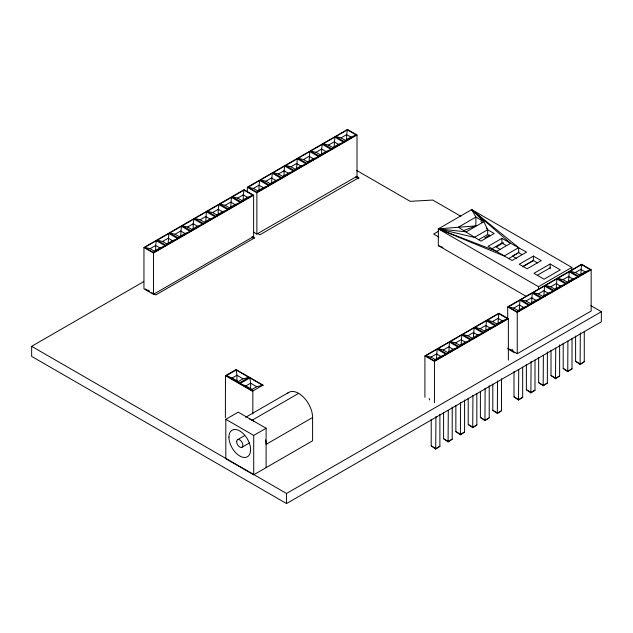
<?xml version="1.0" encoding="UTF-8"?>
<svg xmlns="http://www.w3.org/2000/svg" width="633" height="633" viewBox="0 0 633 633"><rect width="100%" height="100%" fill="white"/><g stroke="black" fill="none" stroke-linecap="round" stroke-linejoin="round"><path stroke-width="0.95" d="M537.33 262.869L533.397 260.598L533.397 256.08L541.27 260.622L527.099 268.803L519.226 264.262L533.397 256.08M225.388 417.709L225.467 375.654L236.069 369.561L263.463 385.378M236.908 381.121L236.924 375.274L236.172 370.036L226.29 375.717L239.06 383.092L248.943 377.41L236.172 370.036M250.605 389.026L250.621 383.179L249.869 377.941L239.986 383.63L252.757 390.996L262.64 385.315L249.869 377.941M252.82 413.966L252.86 391.471L225.467 375.654M463.554 230.657L475.842 225.87L475.913 217.064L471.704 209.594L438.321 228.861L438.321 245.604L526.474 296.505M437.142 349.21L425.653 355.841L434.547 360.968L446.028 354.338L437.142 349.21L436.469 358.864M449.462 342.097L437.973 348.728L446.866 353.863L458.347 347.232L449.462 342.097L448.781 352.739M461.781 334.984L450.292 341.614L459.186 346.749L470.667 340.119L461.781 334.984L461.101 345.626M474.093 327.87L462.612 334.501L471.506 339.636L482.987 333.005L474.093 327.87L473.421 337.524M486.413 320.757L474.932 327.388L483.826 332.523L495.307 325.892L486.413 320.757L485.74 330.41M498.733 313.644L487.252 320.274L496.137 325.409L507.626 318.779L498.733 313.644L498.06 323.305M519.93 300.208L508.449 306.839L517.335 311.974L528.824 305.343L519.93 300.208L519.258 310.85M532.25 293.103L520.769 299.733L529.655 304.861L541.144 298.23L532.25 293.103L531.578 302.756M544.57 285.989L533.081 292.62L541.975 297.747L553.456 291.125L544.57 285.989L543.889 295.643M556.89 278.876L545.401 285.507L554.294 290.642L565.775 284.011L556.89 278.876L556.209 288.529M569.202 271.763L557.72 278.393L566.614 283.529L578.095 276.898L569.202 271.763L568.529 282.405M581.521 264.649L570.04 271.28L578.934 276.415L590.415 269.785L581.521 264.649L580.849 274.303M156.367 240.714L144.704 247.456L153.59 252.583L165.26 245.849L156.367 240.714L155.647 245.454L155.647 251.388M168.884 233.49L157.221 240.224L166.107 245.359L177.778 238.625L168.884 233.49L168.164 243.167M181.402 226.258L169.739 232.999L178.625 238.135L190.296 231.393L181.402 226.258L180.682 235.943M193.92 219.034L182.257 225.775L191.142 230.903L202.813 224.169L193.92 219.034L193.2 223.773L193.2 229.708M206.437 211.81L194.774 218.543L203.66 223.678L215.331 216.937L206.437 211.81L205.717 221.487M218.955 204.578L207.284 211.319L216.177 216.454L227.848 209.713L218.955 204.578L218.235 209.317L218.235 215.252M231.472 197.354L219.801 204.095L228.695 209.222L240.366 202.489L231.472 197.354L230.752 207.038M243.99 190.129L232.319 196.863L241.213 201.998L252.884 195.257L243.99 190.129L243.27 194.869L243.27 200.796M259.752 180.468L248.081 187.202L256.974 192.337L268.637 185.604L259.752 180.468L259.024 185.208L259.024 191.134M272.269 173.244L260.598 179.978L269.492 185.113L281.155 178.371L272.269 173.244L271.541 182.921M284.787 166.012L273.116 172.754L282.009 177.889L293.672 171.147L284.787 166.012L284.059 170.752L284.059 176.686M297.304 158.788L285.633 165.522L294.527 170.657L306.19 163.923L297.304 158.788L296.576 168.473M309.822 151.564L298.151 158.297L307.045 163.433L318.708 156.691L309.822 151.564L309.094 161.241M322.339 144.332L310.668 151.073L319.554 156.209L331.225 149.467L322.339 144.332L321.611 149.072L321.611 155.006M334.857 137.108L323.186 143.841L332.072 148.977L343.743 142.243L334.857 137.108L334.129 146.793M347.375 129.884L335.704 136.617L344.589 141.752L356.26 135.011L347.375 129.884L346.647 134.623L346.647 140.55M480.4 391.218L480.4 417.456L484.957 420.621L485.123 388.116M563.196 343.197L563.196 368.461L567.746 371.626L567.912 341.06M455.863 405.389L455.863 431.619L460.389 434.808L460.587 402.279M538.651 357.36L538.651 382.625L543.177 385.806L543.375 355.232M431.215 419.616L431.215 445.854L435.726 449.042L435.931 416.514M492.806 384.057L492.806 410.295L497.324 413.484L497.53 380.947M514.004 371.595L514.004 396.859L518.514 400.048L518.728 369.458M575.603 336.036L575.603 361.293L580.113 364.489L580.319 332.926M443.583 412.479L443.583 438.716L448.085 441.913L448.299 410.342M468.222 398.252L468.222 424.49L472.716 427.686L472.938 395.15M526.371 364.45L526.371 389.714L530.873 392.919L531.095 361.348M551.011 350.231L551.011 375.496L555.513 378.692L555.727 348.095M434.547 360.968L435.219 359.56L440.734 356.379L446.028 354.338M446.866 353.863L447.539 352.454L453.046 349.274L458.347 347.232M459.186 346.749L459.859 345.341L465.366 342.16L470.667 340.119M471.506 339.636L472.178 338.228L477.686 335.047L482.987 333.005M483.826 332.523L484.498 331.114L490.005 327.934L495.307 325.892M496.137 325.409L496.818 324.001L502.325 320.82L507.626 318.779M517.335 311.974L518.016 310.566L523.523 307.385L528.824 305.343M529.655 304.861L530.327 303.452L535.842 300.271L541.144 298.23M541.975 297.747L542.647 296.339L548.162 293.166L553.456 291.125M554.294 290.642L554.967 289.234L560.474 286.053L565.775 284.011M566.614 283.529L567.287 282.12L572.794 278.939L578.095 276.898M578.934 276.415L579.606 275.007L585.114 271.826L590.415 269.785M153.59 252.583L154.317 251.151L159.912 247.914L165.26 245.849M166.107 245.359L166.835 243.919L172.429 240.69L177.778 238.625M178.625 238.135L179.353 236.695L184.947 233.466L190.296 231.393M191.142 230.903L191.87 229.47L197.464 226.234L202.813 224.169M203.66 223.678L204.38 222.238L209.982 219.01L215.331 216.937M216.177 216.454L216.897 215.014L222.499 211.786L227.848 209.713M228.695 209.222L229.415 207.79L235.017 204.554L240.366 202.489M241.213 201.998L241.933 200.558L247.535 197.33L252.884 195.257M256.974 192.337L257.694 190.905L263.288 187.669L268.637 185.604M269.492 185.113L270.212 183.673L275.806 180.445L281.155 178.371M282.009 177.889L282.729 176.449L288.324 173.22L293.672 171.147M294.527 170.657L295.247 169.225L300.841 165.988L306.19 163.923M307.045 163.433L307.765 161.993L313.359 158.764L318.708 156.691M319.554 156.209L320.282 154.768L325.876 151.54L331.225 149.467M332.072 148.977L332.8 147.544L338.394 144.308L343.743 142.243M344.589 141.752L345.317 140.312L350.911 137.084L356.26 135.011M452.207 407.122L452.207 439.183L448.085 441.913M476.839 393.868L476.839 424.965L472.716 427.686M534.996 360.066L534.996 390.189L530.873 392.919M559.627 344.874L559.627 375.962L555.513 378.692M439.888 414.235L439.888 446.297L435.726 449.042M464.582 399.969L464.582 432.038L460.389 434.808M501.478 378.669L501.478 410.738L497.324 413.484M522.676 367.18L522.676 397.302L518.514 400.048M547.371 351.948L547.371 383.044L543.177 385.806M584.267 331.621L584.267 361.744L580.113 364.489M489.222 385.75L489.222 417.812L484.957 420.621M572.01 338.695L572.01 368.817L567.746 371.626M247.337 192.179L247.337 187.265L347.47 129.448L357.012 134.956L357.012 176.251L256.871 234.068L253.691 232.232M143.952 247.511L244.093 189.694L253.627 195.201L253.627 236.497L153.487 294.313L143.952 288.806L143.952 247.511L153.487 253.018L253.627 195.201M248.081 187.202L253.429 188.444L259.024 185.208L263.288 187.669M260.598 179.978L265.947 181.212L271.541 177.984L275.806 180.445M273.116 172.754L278.465 173.988L284.059 170.752L288.324 173.22M285.633 165.522L290.982 166.756L296.576 163.528L300.841 165.988M298.151 158.297L303.5 159.532L309.094 156.304L313.359 158.764M310.668 151.073L316.017 152.308L321.611 149.072L325.876 151.54M323.186 143.841L328.535 145.076L334.129 141.847L338.394 144.308M335.704 136.617L341.052 137.852L346.647 134.623L350.911 137.084M144.704 247.456L150.053 248.69L155.647 245.454L159.912 247.914M157.221 240.224L162.57 241.458L168.164 238.23L172.429 240.69M169.739 232.999L175.088 234.234L180.682 230.998L184.947 233.466M182.257 225.775L187.597 227.01L193.2 223.773L197.464 226.234M194.774 218.543L200.115 219.778L205.717 216.549L209.982 219.01M207.284 211.319L212.633 212.553L218.235 209.317L222.499 211.786M219.801 204.095L225.15 205.329L230.752 202.093L235.017 204.554M232.319 196.863L237.668 198.097L243.27 194.869L247.535 197.33M247.337 187.265L256.871 192.772L357.012 134.956M590.898 305.684L601.35 311.713L601.35 321.786L286.527 503.551L31.65 356.395L31.65 346.322L143.723 281.622M148.874 290.927L148.249 291.283L148.249 290.151L148.723 291.56L149.348 291.196M438.693 231.132L433.645 234.052L438.772 237.011M478.556 239.772L487.655 234.519L487.655 229.739L483.897 221.677L475.913 217.064L458.284 227.247L480.938 241.141L494.167 233.506L487.655 229.739L474.418 237.383L438.321 228.861L475.842 225.87M484.712 237.881L489.713 234.993M501.922 238.364L488.083 246.348L512.026 260.519L526.521 252.156L501.922 238.364L501.922 243.009L491.335 249.117M503.615 242.74L496.114 247.068L500.371 249.521M474.157 212.688L471.704 209.594L518.68 247.622L504.185 255.993L438.321 228.861L466.268 231.852L483.897 221.677L471.704 209.594L571.836 267.403L571.836 270.362M287.588 393.275A19.726 11.386 60 0 1 303.136 396.804A19.726 11.386 60 0 1 312.599 417.519L312.599 440.79L253.706 474.79L225.815 458.68L225.815 419.315L238.214 412.154L266.105 428.256L266.105 467.629M519.1 252.266L512.421 256.12L516.702 258.588M508.449 258.66L517.826 253.247M245.675 417.274L288.79 392.389M252.163 420.209L298.649 393.362M522.557 266.643L533.39 260.385M522.565 266.849L533.397 260.598M237.573 439.674L244.378 435.741M550.14 263.993L533.943 273.345L544.071 279.193L560.268 269.84L550.14 263.993L550.14 268.835M225.815 419.315L253.706 435.417L266.105 428.256M537.765 274.975L550.322 267.727M241.956 447.27L249.608 442.847M471.704 209.594L510.562 243.349L496.723 251.341L438.321 228.861L538.461 286.678L571.836 267.403M312.599 417.519L266.105 444.366A19.726 11.386 60 0 0 265.631 439.919M507.706 318.692L507.706 306.894L581.616 264.222L591.159 269.729L591.159 311.025L517.24 353.697L507.706 348.19M424.917 397.192L424.917 355.896L498.828 313.216L508.362 318.723L508.362 360.027M508.449 306.839L513.751 308.105L519.258 304.924L523.523 307.385M520.769 299.733L526.063 300.991L531.578 297.811L535.842 300.271M533.081 292.62L538.382 293.878L543.889 290.697L548.162 293.166M545.401 285.507L550.702 286.765L556.209 283.584L560.474 286.053M557.72 278.393L563.022 279.659L568.529 276.479L572.794 278.939M570.04 271.28L575.342 272.546L580.849 269.365L585.114 271.826M425.653 355.841L430.954 357.099L436.469 353.918L440.734 356.379M437.973 348.728L443.274 349.986L448.781 346.805L453.046 349.274M450.292 341.614L455.594 342.88L461.101 339.699L465.366 342.16M462.612 334.501L467.914 335.767L473.421 332.586L477.686 335.047M474.932 327.388L480.233 328.654L485.74 325.473L490.005 327.934M487.252 320.274L492.553 321.54L498.06 318.359L502.325 320.82M507.706 306.894L517.24 312.401L591.159 269.729M424.917 355.896L434.452 361.396L508.362 318.723M31.65 346.322L286.527 493.471L601.35 311.713M522.676 397.302L518.728 399.581L514.004 396.859M534.996 390.189L531.095 392.444L526.371 389.714M547.371 383.044L543.375 385.347L538.651 382.625M559.627 375.962L555.727 378.218L551.011 375.496M572.01 368.817L567.912 371.183L563.196 368.461M584.267 361.744L580.319 364.022L575.603 361.293M439.888 446.297L435.931 448.575L431.215 445.854M452.207 439.183L448.299 441.438L443.583 438.716M464.582 432.038L460.587 434.349L455.863 431.619M476.839 424.965L472.938 427.212L468.222 424.49M489.222 417.812L485.123 420.177L480.4 417.456M501.478 410.738L497.53 413.017L492.806 410.295M226.29 375.717L232.176 377.996L236.924 375.274L243.048 378.811L248.943 377.41M232.176 377.996L238.301 381.533L243.048 378.811M239.986 383.63L245.873 385.908L250.621 383.179L256.745 386.716L262.64 385.315M245.873 385.908L251.997 389.437L256.745 386.716M438.321 245.604L442.886 247.416M575.342 272.546L579.606 275.007M341.052 137.852L345.317 140.312M460.951 216.336L432.735 200.052L410.176 201.341L356.664 170.443M487.655 234.519L490.1 235.935M501.922 243.009L505.846 245.272M519.464 253.208L521.814 254.561M563.022 279.659L567.287 282.12M328.535 145.076L332.8 147.544M550.702 286.765L554.967 289.234M316.017 152.308L320.282 154.768M356.514 176.251L358.919 177.636L259.926 234.796L257.52 233.403M355.714 177.003L358.919 178.846M538.382 293.878L542.647 296.339M303.5 159.532L307.765 161.993M526.063 300.991L530.327 303.452M290.982 166.756L295.247 169.225M513.751 308.105L518.016 310.566M278.465 173.988L282.729 176.449M265.947 181.212L270.212 183.673M492.553 321.54L496.818 324.001M253.429 188.444L257.694 190.905M480.233 328.654L484.498 331.114M508.014 349.012L514.423 352.708M237.668 198.097L241.933 200.558M467.914 335.767L472.178 338.228M225.15 205.329L229.415 207.79M455.594 342.88L459.859 345.341M212.633 212.553L216.897 215.014M252.322 236.41L254.727 237.794L155.734 294.946L151.73 292.636M251.523 237.153L253.928 238.538M443.274 349.986L447.539 352.454M200.115 219.778L204.38 222.238M430.954 357.099L435.219 359.56M187.597 227.01L191.87 229.47M175.088 234.234L179.353 236.695M162.57 241.458L166.835 243.919M429.206 398.537L429.68 399.945M150.053 248.69L154.317 251.151M145.329 288.941L149.325 291.251M480.906 221.218L482.132 222.769M486.429 228.189L487.655 229.739M251.997 389.437L252.757 390.996M238.301 381.533L239.06 383.092M538.461 286.678L538.461 289.629M518.68 247.622L518.68 252.749M517.24 312.401L517.24 353.697M434.452 361.396L434.452 402.699M286.527 493.471L286.527 503.551M256.871 192.772L256.871 234.068M253.706 435.417L253.706 474.79M153.487 253.018L153.487 294.313M249.434 418.943A19.726 11.386 60 0 1 254.347 421.665M512.611 350.318L511.994 350.674L511.994 349.543L512.477 350.943L513.094 350.587L512.611 350.318M228.917 437.205A15.342 8.854 60 0 0 245.185 457.453A15.342 8.854 60 0 0 245.185 435.749A15.342 8.854 60 0 0 228.917 437.205M236.663 441.684A4.384 2.532 60 0 0 241.315 447.468A4.384 2.532 60 0 0 241.315 441.264A4.384 2.532 60 0 0 236.663 441.684"/></g></svg>
